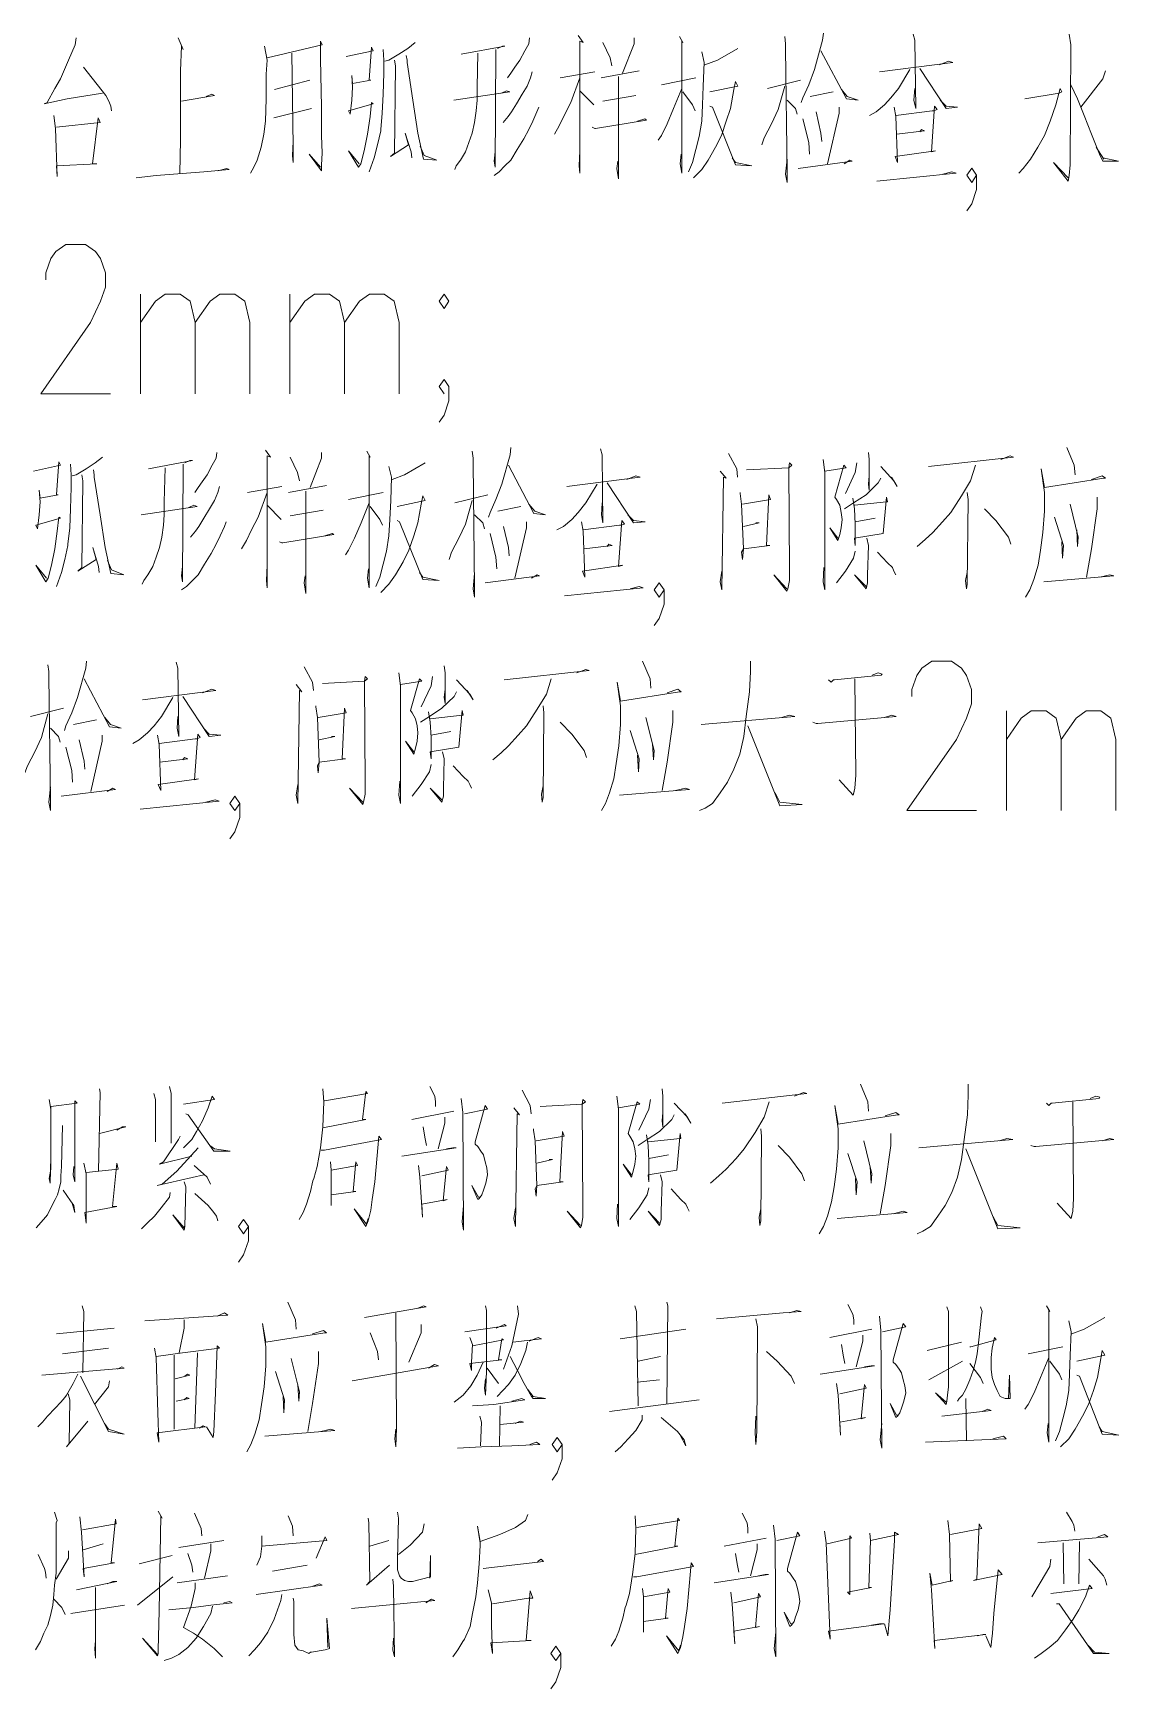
# Model space of a CAD drawing. Header units: millimetres. Extents: x 0 to 829, y 0 to 586.
# Drawn here: x 661.75 to 690.42, y 454.81 to 498.52 of the extents above; entities that cross this region are included whole.
import ezdxf

# ---------------------------------------------------------------- set-up
doc = ezdxf.new("R2010")
doc.units = ezdxf.units.MM

msp = doc.modelspace()

# ---------------------------------------------------------------- linework, layer by layer
at = {"color": 0, "lineweight": 0}
for points in [[(662.887083, 498.397389), (662.865917, 498.210417), (662.689528, 497.80825), (662.474333, 497.310833), (662.322639, 497.060361), (662.125083, 496.689944), (662.040417, 496.658194), (662.647194, 496.781667), (663.582056, 496.936889)], [(665.582306, 498.397389), (665.712833, 498.086944), (665.6705, 498.178667), (665.645806, 497.529556), (665.645806, 495.695111), (665.624639, 494.827278)], [(667.928278, 497.868222), (669.38525, 498.210417), (669.342917, 498.305667), (669.342917, 497.84), (669.364083, 496.566472), (669.364083, 495.913833), (669.364083, 495.818583), (669.38525, 495.352917), (669.364083, 495.042472), (669.364083, 494.88725), (669.039528, 495.324694), (669.342917, 494.9825)], [(674.863889, 498.397389), (674.842722, 498.242167), (674.733361, 498.055194), (674.602833, 497.80825), (674.472306, 497.621278), (674.362944, 497.466056), (674.278278, 497.342583)], [(676.144472, 498.460889), (676.275, 498.273917), (676.190333, 498.305667), (676.190333, 494.827278), (676.169167, 495.01425), (676.190333, 495.416417)], [(677.622611, 498.397389), (677.622611, 498.242167), (677.319222, 497.466056)], [(678.818528, 498.429139), (678.906722, 498.273917), (678.885556, 498.305667), (678.885556, 494.827278), (678.839694, 495.074222), (678.864389, 495.324694)], [(681.601944, 498.429139), (681.623111, 498.242167), (681.623111, 498.118694), (681.665444, 494.827278), (681.665444, 494.576806), (681.623111, 494.795528), (681.665444, 495.197694)], [(682.625, 498.520861), (682.600306, 498.333889), (682.385111, 497.557778), (682.233417, 497.155611), (682.081722, 496.813417), (682.035861, 496.689944)], [(684.992139, 498.489111), (685.034472, 498.333889), (685.059167, 496.534722), (685.013306, 496.749917), (685.034472, 497.060361)], [(689.112583, 498.489111), (689.154917, 498.210417), (689.13375, 495.042472), (689.112583, 494.763778), (689.087889, 494.608556), (688.699833, 495.105972), (689.087889, 494.703806)], [(667.864778, 498.178667), (667.928278, 497.80825), (667.907111, 497.434306), (667.907111, 496.781667), (667.885944, 496.192528), (667.843611, 495.850333), (667.776583, 495.508139), (667.667222, 495.169472), (667.582556, 494.9825), (667.494361, 494.827278)], [(668.580917, 497.995222), (668.62325, 495.539889), (668.62325, 495.105972), (668.602083, 495.292944), (668.62325, 495.663361)], [(670.016722, 497.899972), (670.732861, 498.055194), (670.690528, 498.150444), (670.6235, 497.279083), (670.669361, 497.279083), (670.189583, 497.187361), (670.168417, 497.402556), (670.189583, 497.092111), (670.168417, 496.749917), (670.126083, 496.3795), (670.080222, 496.471222), (670.732861, 496.658194), (670.690528, 496.689944), (670.648194, 496.316), (670.581167, 495.850333), (670.492972, 495.416417), (670.408306, 495.074222), (670.341278, 494.9825), (670.080222, 495.416417), (670.362444, 495.074222)], [(670.993917, 498.086944), (671.015083, 497.80825), (671.015083, 497.466056), (670.993917, 496.905139), (670.97275, 496.41125), (670.930417, 495.973806), (670.930417, 495.945583), (670.842222, 495.571639), (670.754028, 495.229444), (670.6235, 494.859028)], [(671.840583, 498.273917), (671.646556, 498.118694), (671.406667, 497.963472), (671.145611, 497.80825), (671.03625, 497.7765)], [(671.604222, 497.931722), (671.625389, 497.80825), (671.625389, 497.74475), (671.777083, 496.749917), (671.907611, 495.882083), (672.059306, 495.197694), (672.408556, 495.169472), (672.080472, 495.292944), (671.971111, 495.539889)], [(673.495111, 497.995222), (673.473944, 497.092111), (673.473944, 496.749917), (673.44925, 496.471222), (673.406917, 496.160778), (673.343417, 495.882083), (673.255222, 495.635139), (673.167028, 495.384667), (673.0365, 495.169472), (672.927139, 495.01425), (672.884806, 494.919)], [(673.057667, 497.963472), (674.21125, 498.178667), (674.14775, 498.178667), (674.017222, 498.118694)], [(673.971361, 498.086944), (673.950194, 494.9825), (673.929028, 495.137722), (673.950194, 495.384667)], [(676.797111, 498.273917), (676.994667, 497.868222), (677.037, 497.653028)], [(679.407667, 498.023444), (679.471167, 497.74475), (679.45, 497.123861), (679.428833, 496.626444), (679.407667, 496.192528), (679.340639, 495.790361), (679.255972, 495.448167), (679.167778, 495.105972), (679.058417, 494.859028)], [(680.363694, 498.118694), (679.820417, 497.80825), (679.492333, 497.684778)], [(682.557972, 498.055194), (683.231778, 496.781667), (683.535167, 496.749917), (683.252944, 496.845167), (683.10125, 497.032139)], [(663.081111, 497.621278), (663.67025, 496.876917), (663.754917, 496.721694), (663.800778, 496.594694), (663.821944, 496.471222)], [(671.297306, 497.80825), (671.322, 497.653028), (671.297306, 495.352917), (671.191472, 495.261194), (671.667722, 495.571639), (671.579528, 495.882083), (671.73475, 495.384667), (671.755917, 495.229444)], [(674.927389, 497.497806), (674.885056, 497.342583), (674.796861, 497.123861), (674.666333, 496.905139), (674.514639, 496.658194), (674.384111, 496.439472), (674.299444, 496.316), (674.168917, 496.160778)], [(675.668222, 497.342583), (676.581917, 497.497806)], [(676.754778, 497.342583), (677.753139, 497.529556)], [(684.907472, 497.557778), (684.600556, 497.060361), (684.406528, 496.813417), (684.233667, 496.626444), (684.014944, 496.439472), (683.842083, 496.34775)], [(684.103139, 497.497806), (686.036361, 497.74475), (685.927, 497.7765), (685.687111, 497.684778)], [(685.165, 497.589528), (685.8635, 496.534722), (686.166889, 496.566472), (685.8635, 496.594694), (685.708278, 496.749917)], [(690.068611, 497.529556), (690.001583, 497.310833), (689.415972, 496.566472)], [(669.060694, 497.279083), (668.125833, 497.032139)], [(672.863639, 496.749917), (674.341778, 496.968639), (674.253583, 497.000389), (674.123056, 496.936889)], [(676.190333, 497.342583), (675.950444, 496.689944), (675.777583, 496.34775), (675.647056, 496.069056), (675.516528, 495.850333)], [(676.190333, 497.000389), (676.557222, 496.626444)], [(677.209861, 497.374333), (677.209861, 494.672056), (677.167528, 494.95075), (677.188694, 495.137722)], [(678.885556, 497.060361), (678.666833, 496.534722), (678.493972, 496.129028), (678.342278, 495.818583), (678.254083, 495.695111)], [(678.342278, 497.155611), (679.255972, 497.342583)], [(679.622861, 496.968639), (680.363694, 497.123861), (680.296667, 497.247333), (680.254333, 497.032139), (680.166139, 496.534722), (680.056778, 496.192528), (679.929778, 495.818583), (679.774556, 495.508139), (679.580528, 495.169472), (679.407667, 494.919), (679.188944, 494.703806)], [(681.601944, 497.123861), (681.429083, 496.502972), (681.252694, 496.129028), (681.058667, 495.758611), (680.991639, 495.571639)], [(681.146861, 497.060361), (682.014694, 497.279083)], [(687.937833, 496.781667), (688.851528, 496.936889), (688.915028, 496.968639), (688.872694, 497.060361), (688.763333, 496.626444), (688.611639, 496.192528), (688.459944, 495.818583), (688.283556, 495.508139), (688.089528, 495.197694), (687.8955, 494.95075), (687.786139, 494.827278)], [(689.154917, 497.155611), (689.327778, 496.781667), (689.504167, 496.34775), (689.698194, 495.850333), (689.916917, 495.324694), (690.001583, 495.137722), (690.414333, 495.137722), (690.001583, 495.229444)], [(665.6705, 496.721694), (666.538333, 496.876917), (666.471306, 496.905139), (666.319611, 496.845167)], [(675.103778, 496.566472), (675.057917, 496.439472), (674.952083, 496.192528), (674.842722, 495.973806), (674.712194, 495.726861), (674.535806, 495.448167), (674.362944, 495.169472), (674.21125, 495.01425), (674.059556, 494.859028), (673.929028, 494.763778)], [(676.797111, 496.721694), (677.668472, 496.876917)], [(678.906722, 496.968639), (679.167778, 496.626444), (679.231278, 496.471222)], [(679.622861, 496.594694), (679.689889, 496.566472), (680.296667, 495.042472), (680.730583, 495.01425), (680.296667, 495.105972), (680.212, 495.229444)], [(681.665444, 496.749917), (681.884167, 496.534722), (681.9265, 496.3795)], [(682.27575, 496.845167), (682.882528, 496.968639)], [(683.03775, 496.566472), (683.03775, 496.41125), (682.730833, 495.074222)], [(684.491194, 496.566472), (684.537056, 496.316), (684.579389, 495.105972), (684.515889, 495.261194), (685.581278, 495.416417), (685.471917, 495.384667), (685.556583, 496.594694), (685.623611, 496.502972), (685.535417, 496.471222), (685.493083, 496.471222), (684.537056, 496.34775)], [(662.297944, 496.34775), (662.343806, 496.005556), (662.386139, 494.732028), (662.364972, 495.01425), (663.430361, 495.074222), (663.321, 495.074222), (663.472694, 496.28425), (663.518556, 496.160778), (662.364972, 496.037306)], [(668.104667, 496.28425), (669.103028, 496.534722)], [(676.514889, 496.037306), (676.581917, 496.005556), (676.603083, 496.005556), (677.950694, 496.224278), (677.904833, 496.256028), (677.710806, 496.192528)], [(682.081722, 496.256028), (682.233417, 495.635139), (682.254583, 495.324694)], [(682.427444, 496.439472), (682.557972, 495.882083), (682.579139, 495.663361)], [(684.558222, 495.850333), (685.295528, 495.945583), (685.210861, 495.973806), (685.165, 495.913833)], [(689.828722, 495.508139), (690.02275, 495.197694)], [(664.474583, 494.703806), (664.996694, 494.763778), (666.256111, 494.859028), (666.929917, 494.919), (666.862889, 494.95075), (666.626528, 494.88725)], [(681.951194, 494.95075), (683.383472, 495.137722), (683.319972, 495.169472), (683.168278, 495.074222)], [(684.036111, 494.608556), (686.124556, 494.827278), (686.015194, 494.859028), (685.775306, 494.795528)], [(686.667833, 494.767306), (686.537306, 494.576806), (686.406778, 494.767306), (686.537306, 494.954278), (686.667833, 494.767306), (686.667833, 494.389833), (686.537306, 494.015889), (686.406778, 493.825389)], [(662.086278, 492.005056), (662.086278, 492.192028), (662.216806, 492.5695), (662.347333, 492.756472), (662.611917, 492.943444), (663.137556, 492.943444), (663.402139, 492.756472), (663.532667, 492.5695), (663.663194, 492.192028), (663.663194, 491.818083), (663.532667, 491.440611), (663.268083, 490.879694), (661.95575, 488.999389), (663.793722, 488.999389)], [(664.583944, 488.999389), (664.583944, 491.631111)], [(664.583944, 490.879694), (664.979056, 491.440611), (665.240111, 491.631111), (665.635222, 491.631111), (665.899806, 491.440611), (666.030333, 490.879694), (666.030333, 488.999389)], [(666.030333, 490.879694), (666.425444, 491.440611), (666.6865, 491.631111), (667.081611, 491.631111), (667.342667, 491.440611), (667.476722, 490.879694), (667.476722, 488.999389)], [(668.528, 488.999389), (668.528, 491.631111)], [(668.528, 490.879694), (668.923111, 491.440611), (669.184167, 491.631111), (669.579278, 491.631111), (669.840333, 491.440611), (669.974389, 490.879694), (669.974389, 488.999389)], [(669.974389, 490.879694), (670.3695, 491.440611), (670.630556, 491.631111), (671.025667, 491.631111), (671.286722, 491.440611), (671.420778, 490.879694), (671.420778, 488.999389)], [(672.602583, 488.999389), (672.472056, 489.189889), (672.602583, 489.376861), (672.733111, 489.189889), (672.733111, 488.812417), (672.602583, 488.438472), (672.472056, 488.247972)], [(666.605361, 487.454222), (666.584194, 487.299), (666.478361, 487.112028), (666.347833, 486.861556), (666.217306, 486.678111), (666.107944, 486.522889), (666.01975, 486.395889)], [(667.889472, 487.514194), (668.02, 487.33075), (667.931806, 487.358972), (667.931806, 483.880583), (667.910639, 484.067556), (667.931806, 484.47325)], [(669.367611, 487.454222), (669.367611, 487.299), (669.064222, 486.522889)], [(670.563528, 487.485972), (670.651722, 487.33075), (670.627028, 487.358972), (670.627028, 483.880583), (670.584694, 484.131056), (670.605861, 484.378)], [(673.346944, 487.485972), (673.368111, 487.299), (673.368111, 487.175528), (673.410444, 483.880583), (673.410444, 483.633639), (673.368111, 483.852361), (673.410444, 484.254528)], [(674.366472, 487.577694), (674.345306, 487.390722), (674.126583, 486.614611), (673.974889, 486.212444), (673.823194, 485.87025), (673.780861, 485.746778)], [(676.737139, 487.545944), (676.779472, 487.390722), (676.800639, 485.591556), (676.758306, 485.80675), (676.779472, 486.117194)], [(680.11675, 487.422472), (680.331944, 487.016778), (680.356639, 486.801583)], [(683.810333, 487.454222), (683.8315, 487.26725), (683.8315, 486.459389), (683.810333, 486.614611), (683.8315, 486.833333)], [(685.397833, 487.080278), (687.637972, 487.33075), (687.549778, 487.358972), (687.309889, 487.26725)], [(689.049083, 487.577694), (689.246639, 487.112028), (689.267806, 486.861556)], [(661.758194, 486.956806), (662.477861, 487.112028), (662.432, 487.20375), (662.3685, 486.335917), (662.410833, 486.335917), (661.934583, 486.240667), (661.913417, 486.459389), (661.934583, 486.148944), (661.913417, 485.80675), (661.867556, 485.436333), (661.825222, 485.528056), (662.477861, 485.715028), (662.432, 485.746778), (662.389667, 485.372833), (662.326167, 484.907167), (662.237972, 484.47325), (662.149778, 484.131056), (662.086278, 484.035806), (661.825222, 484.47325), (662.107444, 484.131056)], [(662.738917, 487.143778), (662.760083, 486.861556), (662.760083, 486.522889), (662.738917, 485.961972), (662.71775, 485.464556), (662.671889, 485.030639), (662.671889, 484.998889), (662.587222, 484.628472), (662.499028, 484.286278), (662.3685, 483.912333)], [(663.585583, 487.33075), (663.391556, 487.175528), (663.151667, 487.016778), (662.890611, 486.861556), (662.78125, 486.833333)], [(663.345694, 486.988556), (663.366861, 486.861556), (663.366861, 486.801583), (663.522083, 485.80675), (663.652611, 484.938917), (663.804306, 484.254528), (664.150028, 484.222778), (663.825472, 484.349778), (663.716111, 484.596722)], [(665.236583, 487.048528), (665.215417, 486.148944), (665.215417, 485.80675), (665.19425, 485.528056), (665.151917, 485.217611), (665.084889, 484.938917), (665.000222, 484.688444), (664.912028, 484.4415), (664.7815, 484.222778), (664.672139, 484.067556), (664.629806, 483.975833)], [(664.802667, 487.016778), (665.95625, 487.2355), (665.889222, 487.2355), (665.758694, 487.175528)], [(665.716361, 487.143778), (665.695194, 484.035806), (665.674028, 484.191028), (665.695194, 484.4415)], [(668.542111, 487.33075), (668.736139, 486.925056), (668.782, 486.706333)], [(671.149139, 487.080278), (671.216167, 486.801583), (671.195, 486.180694), (671.170306, 485.683278), (671.149139, 485.249361), (671.085639, 484.843667), (670.997444, 484.505), (670.90925, 484.162806), (670.803417, 483.912333)], [(672.105167, 487.175528), (671.561889, 486.861556), (671.237333, 486.738083)], [(674.302972, 487.112028), (674.976778, 485.8385), (675.280167, 485.80675), (674.997944, 485.902), (674.84625, 486.085444)], [(679.898028, 486.956806), (680.049722, 486.769833), (679.986222, 486.801583), (679.940361, 483.820611), (679.898028, 484.035806), (679.940361, 484.318028)], [(680.593, 486.988556), (681.70425, 487.048528), (681.725417, 487.175528), (681.788917, 487.112028), (681.70425, 487.048528), (681.725417, 484.318028), (681.725417, 484.067556), (681.679556, 483.852361), (681.658389, 483.788861), (681.312667, 484.222778), (681.658389, 483.852361)], [(682.614417, 487.26725), (682.660278, 486.925056), (682.660278, 486.861556), (682.660278, 483.820611), (682.614417, 484.035806), (682.635583, 484.40975)], [(682.660278, 486.956806), (683.224722, 487.048528), (683.157694, 487.112028), (682.921333, 486.272417), (682.963667, 486.212444), (683.051861, 486.057222), (683.094194, 485.87025), (683.115361, 485.683278), (683.094194, 485.464556), (683.051861, 485.281111), (683.006, 485.125889), (682.790806, 485.464556), (683.006, 485.185861)], [(683.506944, 487.175528), (683.464611, 486.925056), (683.203556, 486.367667)], [(684.138417, 487.080278), (684.484139, 486.706333), (684.572333, 486.551111), (684.420639, 486.801583)], [(686.636083, 487.112028), (686.505556, 486.706333), (686.265667, 486.304167), (685.983444, 485.87025), (685.76825, 485.619778), (685.507194, 485.341083), (685.309639, 485.154111), (685.094444, 484.970667)], [(689.701722, 486.738083), (689.983944, 486.833333), (690.072139, 486.769833), (690.026278, 486.769833), (688.463472, 486.522889), (688.375278, 487.016778), (688.463472, 486.395889), (688.463472, 485.902), (688.417611, 485.341083), (688.354111, 484.875417), (688.290611, 484.47325), (688.18125, 484.099306), (688.071889, 483.820611), (687.962528, 483.633639)], [(663.042306, 486.861556), (663.063472, 486.706333), (663.042306, 484.40975), (662.932944, 484.318028), (663.412722, 484.628472), (663.324528, 484.938917), (663.476222, 484.4415), (663.497389, 484.286278)], [(666.672389, 486.551111), (666.630056, 486.395889), (666.541861, 486.180694), (666.411333, 485.961972), (666.259639, 485.715028), (666.129111, 485.496306), (666.040917, 485.372833), (665.910389, 485.217611)], [(667.409694, 486.395889), (668.323389, 486.551111)], [(668.499778, 486.395889), (669.498139, 486.582861)], [(676.648944, 486.614611), (676.345556, 486.117194), (676.148, 485.87025), (675.975139, 485.683278), (675.759944, 485.496306), (675.583556, 485.404583)], [(675.844611, 486.551111), (677.781361, 486.801583), (677.672, 486.833333), (677.432111, 486.738083)], [(676.91, 486.646361), (677.604972, 485.591556), (677.911889, 485.619778), (677.604972, 485.651528), (677.453278, 485.80675)], [(684.138417, 486.769833), (684.071389, 486.646361), (683.746833, 486.335917), (683.41875, 486.117194), (683.182389, 485.961972)], [(664.608639, 485.80675), (666.086778, 486.025472), (665.998583, 486.057222), (665.868056, 485.993722)], [(667.931806, 486.395889), (667.695444, 485.746778), (667.519056, 485.404583), (667.388528, 485.125889), (667.258, 484.907167)], [(667.931806, 486.057222), (668.302222, 485.683278)], [(668.954861, 486.427639), (668.954861, 483.725361), (668.912528, 484.007583), (668.933694, 484.191028)], [(670.627028, 486.117194), (670.411833, 485.591556), (670.235444, 485.185861), (670.08375, 484.875417), (669.999083, 484.751944)], [(670.08375, 486.212444), (670.997444, 486.395889)], [(671.367861, 486.025472), (672.105167, 486.180694), (672.041667, 486.304167), (671.999333, 486.085444), (671.911139, 485.591556), (671.801778, 485.249361), (671.67125, 484.875417), (671.519556, 484.564972), (671.325528, 484.222778), (671.149139, 483.975833), (670.933944, 483.757111)], [(673.346944, 486.180694), (673.170556, 485.559806), (672.997694, 485.185861), (672.803667, 484.815444), (672.736639, 484.628472)], [(672.888333, 486.117194), (673.759694, 486.335917)], [(680.420139, 486.395889), (680.420139, 486.367667), (680.462472, 486.085444), (680.508333, 484.907167), (680.487167, 484.628472), (680.462472, 484.815444), (680.508333, 484.907167), (681.203306, 484.998889), (681.115111, 484.998889), (681.182139, 486.335917), (681.224472, 486.212444), (680.487167, 486.085444)], [(683.397583, 486.240667), (683.439917, 485.961972), (683.464611, 485.559806), (683.464611, 484.998889), (683.439917, 485.185861), (684.201917, 485.309333), (684.290111, 486.272417), (684.311278, 486.148944), (684.290111, 486.148944), (683.439917, 486.057222)], [(686.420889, 486.395889), (686.442056, 486.212444), (686.420889, 483.975833), (686.396194, 483.852361), (686.375028, 484.067556), (686.420889, 484.286278)], [(689.137278, 486.085444), (689.352472, 485.217611), (689.331306, 484.970667), (689.310139, 485.404583)], [(689.853417, 486.272417), (689.853417, 485.961972), (689.701722, 484.907167), (689.571194, 484.162806)], [(666.84525, 485.619778), (666.802917, 485.496306), (666.693556, 485.249361), (666.584194, 485.030639), (666.453667, 484.783694), (666.280806, 484.505), (666.107944, 484.222778), (665.95625, 484.067556), (665.804556, 483.912333), (665.674028, 483.820611)], [(668.542111, 485.775), (669.409944, 485.930222)], [(670.651722, 486.025472), (670.90925, 485.683278), (670.976278, 485.528056)], [(671.367861, 485.651528), (671.431361, 485.619778), (672.041667, 484.099306), (672.475583, 484.067556), (672.041667, 484.162806), (671.953472, 484.286278)], [(673.410444, 485.80675), (673.629167, 485.591556), (673.6715, 485.436333)], [(674.02075, 485.902), (674.627528, 486.025472)], [(674.779222, 485.619778), (674.779222, 485.464556), (674.475833, 484.131056)], [(676.236194, 485.619778), (676.278528, 485.372833), (676.324389, 484.162806), (676.257361, 484.318028), (677.32275, 484.47325), (677.213389, 484.4415), (677.301583, 485.651528), (677.365083, 485.559806), (677.280417, 485.528056), (677.234556, 485.528056), (676.278528, 485.404583)], [(683.464611, 485.619778), (683.986722, 485.715028)], [(687.570944, 485.030639), (687.507444, 485.217611), (687.179361, 485.651528), (686.875972, 485.961972)], [(688.724528, 485.746778), (688.964417, 484.998889), (688.939722, 484.660222), (688.918556, 485.094139)], [(668.259889, 485.094139), (668.323389, 485.062389), (668.344556, 485.062389), (669.692167, 485.281111), (669.649833, 485.309333), (669.455806, 485.249361)], [(673.823194, 485.309333), (673.974889, 484.688444), (673.996056, 484.378)], [(674.172444, 485.496306), (674.302972, 484.938917), (674.324139, 484.720194)], [(680.508333, 485.496306), (680.921083, 485.591556), (680.854056, 485.591556), (680.832889, 485.591556)], [(683.768, 485.185861), (683.810333, 484.998889), (683.789167, 484.222778), (683.789167, 484.007583), (683.746833, 483.852361), (683.439917, 484.222778), (683.746833, 483.912333)], [(676.303222, 484.907167), (677.040528, 484.998889), (676.952333, 485.030639), (676.91, 484.970667)], [(683.464611, 484.843667), (683.41875, 484.660222), (683.203556, 484.318028), (682.963667, 484.007583)], [(684.050222, 484.815444), (684.311278, 484.533222), (684.441806, 484.40975), (684.484139, 484.318028), (684.53, 484.222778)], [(673.692667, 484.007583), (675.128472, 484.191028), (675.061444, 484.222778), (674.90975, 484.131056)], [(675.781111, 483.665389), (677.866028, 483.880583), (677.756667, 483.912333), (677.520306, 483.852361)], [(678.412833, 483.820611), (678.282306, 483.633639), (678.14825, 483.820611), (678.282306, 484.011111), (678.412833, 483.820611), (678.412833, 483.446667), (678.282306, 483.069194), (678.14825, 482.882222)], [(688.442306, 484.035806), (690.287333, 484.191028), (690.1815, 484.222778), (689.920444, 484.162806)], [(662.142722, 481.848583), (662.163889, 481.665139), (662.163889, 481.538139), (662.206222, 478.246722), (662.206222, 477.999778), (662.163889, 478.2185), (662.206222, 478.620667)], [(663.16225, 481.943833), (663.141083, 481.756861), (662.925889, 480.98075), (662.774194, 480.578583), (662.618972, 480.236389), (662.576639, 480.112917)], [(665.532917, 481.912083), (665.57525, 481.756861), (665.599944, 479.954167), (665.554083, 480.172889), (665.57525, 480.483333)], [(668.912528, 481.788611), (669.13125, 481.382917), (669.152417, 481.167722)], [(672.609639, 481.820361), (672.630806, 481.633389), (672.630806, 480.825528), (672.609639, 480.98075), (672.630806, 481.199472)], [(674.193611, 481.446417), (676.43375, 481.693361), (676.345556, 481.725111), (676.109194, 481.633389)], [(677.844861, 481.943833), (678.042417, 481.478167), (678.063583, 481.227694)], [(680.695306, 481.943833), (680.695306, 481.665139), (680.670611, 481.135972), (680.585944, 480.483333), (680.518917, 479.954167), (680.413083, 479.4885), (680.257861, 479.086333), (680.085, 478.744139), (679.890972, 478.465444), (679.693417, 478.18675), (679.499389, 478.063278), (679.347694, 477.999778)], [(684.956861, 481.005444), (684.956861, 481.192417), (685.087389, 481.566361), (685.217917, 481.756861), (685.4825, 481.943833), (686.008139, 481.943833), (686.269194, 481.756861), (686.399722, 481.566361), (686.533778, 481.192417), (686.533778, 480.814944), (686.399722, 480.441), (686.138667, 479.876556), (684.822806, 477.999778), (686.664306, 477.999778)], [(663.09875, 481.478167), (663.772556, 480.204639), (664.075944, 480.172889), (663.793722, 480.268139), (663.642028, 480.451583)], [(668.693806, 481.322944), (668.849028, 481.135972), (668.782, 481.167722), (668.739667, 478.18675), (668.693806, 478.401944), (668.739667, 478.684167)], [(669.392306, 481.354694), (670.500028, 481.414667), (670.521194, 481.538139), (670.584694, 481.478167), (670.500028, 481.414667), (670.521194, 478.684167), (670.521194, 478.433694), (670.478861, 478.2185), (670.457694, 478.155), (670.108444, 478.588917), (670.457694, 478.2185)], [(671.413722, 481.633389), (671.456056, 481.291194), (671.456056, 481.227694), (671.456056, 478.18675), (671.413722, 478.401944), (671.434889, 478.775889)], [(671.456056, 481.322944), (672.0205, 481.414667), (671.957, 481.478167), (671.717111, 480.638556), (671.759444, 480.578583), (671.847639, 480.423361), (671.889972, 480.236389), (671.911139, 480.049417), (671.889972, 479.830694), (671.847639, 479.643722), (671.805306, 479.4885), (671.586583, 479.830694), (671.805306, 479.552)], [(672.302722, 481.538139), (672.260389, 481.291194), (671.999333, 480.733806)], [(672.934194, 481.446417), (673.283444, 481.072472), (673.368111, 480.91725), (673.216417, 481.167722)], [(675.435389, 481.478167), (675.304861, 481.072472), (675.064972, 480.670306), (674.78275, 480.236389), (674.564028, 479.985917), (674.302972, 479.707222), (674.108944, 479.52025), (673.890222, 479.333278)], [(678.4975, 481.104222), (678.779722, 481.199472), (678.867917, 481.135972), (678.825583, 481.135972), (677.25925, 480.889028), (677.171056, 481.382917), (677.25925, 480.762028), (677.25925, 480.268139), (677.216917, 479.707222), (677.149889, 479.241556), (677.086389, 478.839389), (676.977028, 478.465444), (676.867667, 478.18675), (676.758306, 477.999778)], [(682.759056, 481.446417), (682.822556, 481.382917), (682.889583, 481.446417), (682.91075, 481.446417), (684.149, 481.569889), (684.170167, 481.601639), (684.064333, 481.633389), (683.912639, 481.569889)], [(683.454028, 481.478167), (683.475194, 478.931111), (683.454028, 478.588917), (683.411694, 478.401944), (683.041278, 478.807639), (683.411694, 478.401944), (683.432861, 478.497194)], [(665.444722, 480.98075), (665.141333, 480.483333), (664.947306, 480.236389), (664.770917, 480.049417), (664.555722, 479.862444), (664.382861, 479.770722)], [(664.640389, 480.91725), (666.577139, 481.167722), (666.467778, 481.199472), (666.227889, 481.104222)], [(665.705778, 481.0125), (666.404278, 479.954167), (666.707667, 479.985917), (666.404278, 480.017667), (666.249056, 480.172889)], [(672.934194, 481.135972), (672.867167, 481.0125), (672.542611, 480.702056), (672.218056, 480.483333), (671.978167, 480.328111)], [(662.142722, 480.546833), (661.969861, 479.925944), (661.793472, 479.552), (661.599444, 479.178056), (661.532417, 478.994611)], [(661.684111, 480.483333), (662.555472, 480.702056)], [(662.816528, 480.268139), (663.423306, 480.391611)], [(669.215917, 480.762028), (669.215917, 480.733806), (669.261778, 480.451583), (669.304111, 479.273306), (669.282944, 478.994611), (669.261778, 479.178056), (669.304111, 479.273306), (669.999083, 479.365028), (669.910889, 479.365028), (669.977917, 480.702056), (670.02025, 480.578583), (669.282944, 480.451583)], [(672.193361, 480.606806), (672.239222, 480.328111), (672.260389, 479.925944), (672.260389, 479.365028), (672.239222, 479.552), (672.997694, 479.675472), (673.085889, 480.638556), (673.107056, 480.515083), (673.085889, 480.515083), (672.239222, 480.423361)], [(675.216667, 480.762028), (675.237833, 480.578583), (675.216667, 478.341972), (675.1955, 478.2185), (675.174333, 478.433694), (675.216667, 478.652417)], [(677.933056, 480.451583), (678.151778, 479.58375), (678.130611, 479.333278), (678.105917, 479.770722)], [(678.649194, 480.638556), (678.649194, 480.328111), (678.4975, 479.273306), (678.366972, 478.528944)], [(679.390028, 480.268139), (681.866528, 480.483333), (681.714833, 480.515083), (681.520806, 480.451583)], [(682.346306, 480.328111), (682.4345, 480.296361), (682.476833, 480.296361), (684.540583, 480.483333), (684.431222, 480.515083), (684.237194, 480.451583)], [(687.454528, 477.999778), (687.454528, 480.627972)], [(687.454528, 479.876556), (687.846111, 480.441), (688.110694, 480.627972), (688.505806, 480.627972), (688.766861, 480.441), (688.897389, 479.876556), (688.897389, 477.999778)], [(688.897389, 479.876556), (689.2925, 480.441), (689.557083, 480.627972), (689.952194, 480.627972), (690.21325, 480.441), (690.343778, 479.876556), (690.343778, 477.999778)], [(662.206222, 480.172889), (662.424944, 479.954167), (662.467278, 479.798944)], [(663.578528, 479.985917), (663.578528, 479.830694), (663.271611, 478.497194)], [(665.031972, 479.985917), (665.077833, 479.738972), (665.120167, 478.528944), (665.056667, 478.684167), (666.118528, 478.839389), (666.012694, 478.807639), (666.097361, 480.017667), (666.164389, 479.925944), (666.076194, 479.894194), (666.033861, 479.894194), (665.077833, 479.770722)], [(669.304111, 479.862444), (669.716861, 479.954167), (669.653361, 479.954167), (669.628667, 479.954167)], [(672.260389, 479.985917), (672.7825, 480.081167)], [(676.366722, 479.396778), (676.303222, 479.58375), (675.978667, 480.017667), (675.67175, 480.328111)], [(677.520306, 480.112917), (677.760194, 479.365028), (677.739028, 479.022833), (677.714333, 479.460278)], [(680.628278, 480.236389), (681.474944, 478.12325), (682.064083, 478.155), (681.474944, 478.2185), (681.344417, 478.465444)], [(662.618972, 479.675472), (662.774194, 479.054583), (662.795361, 478.744139)], [(662.968222, 479.862444), (663.09875, 479.305056), (663.119917, 479.086333)], [(672.563778, 479.552), (672.609639, 479.365028), (672.584944, 478.588917), (672.584944, 478.373722), (672.542611, 478.2185), (672.239222, 478.588917), (672.542611, 478.278472)], [(665.099, 479.273306), (665.836306, 479.365028), (665.751639, 479.396778), (665.705778, 479.333278)], [(672.260389, 479.209806), (672.218056, 479.022833), (671.999333, 478.684167), (671.759444, 478.373722)], [(672.846, 479.178056), (673.107056, 478.899361), (673.237583, 478.775889), (673.283444, 478.684167), (673.325778, 478.588917)], [(662.488444, 478.373722), (663.92425, 478.557167), (663.86075, 478.588917), (663.705528, 478.497194)], [(664.576889, 478.031528), (666.661806, 478.246722), (666.555972, 478.278472), (666.316083, 478.2185)], [(667.208611, 478.18675), (667.078083, 477.999778), (666.947556, 478.18675), (667.078083, 478.373722), (667.208611, 478.18675), (667.208611, 477.812806), (667.078083, 477.435333), (666.947556, 477.248361)], [(677.238083, 478.401944), (679.086639, 478.557167), (678.977278, 478.588917), (678.716222, 478.528944)], [(683.598667, 470.771361), (683.792694, 470.305694), (683.813861, 470.05875)], [(686.445583, 470.771361), (686.445583, 470.492667), (686.424417, 469.9635), (686.336222, 469.314389), (686.272722, 468.785222), (686.163361, 468.319556), (686.011667, 467.913861), (685.838806, 467.575194), (685.64125, 467.292972), (685.447222, 467.014278), (685.249667, 466.890806), (685.097972, 466.827306)], [(662.178, 470.369194), (662.220333, 470.118722), (662.220333, 468.845194), (662.199167, 468.164333), (662.178, 468.287806), (662.220333, 468.53475), (662.220333, 470.182222), (662.915306, 470.273944), (662.851806, 470.337444), (662.851806, 470.05875), (662.851806, 468.196083), (662.805944, 468.379528), (662.830639, 468.59825)], [(663.504444, 470.647889), (663.525611, 470.556167), (663.47975, 468.474778)], [(664.936722, 470.524417), (664.982583, 470.369194), (664.982583, 469.250889)], [(665.349472, 470.711389), (665.395333, 470.524417), (665.395333, 469.219139)], [(665.719889, 470.245722), (666.545389, 470.369194), (666.481889, 470.460917), (666.372528, 470.150472), (666.220833, 469.808278), (666.069139, 469.529583), (665.938611, 469.314389), (665.719889, 469.095667)], [(669.402889, 470.647889), (669.427583, 470.305694), (669.402889, 469.653056), (669.339389, 469.095667), (669.251194, 468.59825), (669.166528, 468.287806), (669.141833, 468.224306), (669.078333, 467.945611), (668.968972, 467.603417), (668.880778, 467.388222), (668.774944, 467.20125)], [(669.44875, 470.337444), (670.577639, 470.524417), (670.535306, 470.584389), (670.447111, 469.840028), (670.535306, 469.840028), (669.402889, 469.624833)], [(672.228639, 470.711389), (672.359167, 470.460917), (672.380333, 470.305694), (672.380333, 470.182222)], [(673.054139, 470.400944), (673.1, 470.027), (673.121167, 466.922556), (673.078833, 467.13775), (673.121167, 467.575194)], [(674.662806, 470.616139), (674.881528, 470.213972), (674.902694, 469.99525)], [(675.142583, 470.182222), (676.250306, 470.245722), (676.271472, 470.369194), (676.3385, 470.305694), (676.250306, 470.245722), (676.271472, 467.511694), (676.271472, 467.26475), (676.229139, 467.046028), (676.207972, 466.982528), (675.858722, 467.419972), (676.207972, 467.046028)], [(677.164, 470.460917), (677.206333, 470.118722), (677.206333, 470.05875), (677.206333, 467.014278), (677.164, 467.233), (677.185167, 467.603417)], [(678.056528, 470.369194), (678.010667, 470.118722), (677.749611, 469.561333)], [(678.359917, 470.647889), (678.381083, 470.460917), (678.381083, 469.653056), (678.359917, 469.808278), (678.381083, 470.027)], [(679.947417, 470.273944), (682.184028, 470.524417), (682.099361, 470.556167), (681.859472, 470.460917)], [(688.509333, 470.273944), (688.576361, 470.213972), (688.639861, 470.273944), (688.664556, 470.273944), (689.902806, 470.400944), (689.923972, 470.429167), (689.814611, 470.460917), (689.662917, 470.400944)], [(665.786917, 469.99525), (665.850417, 469.9635), (666.524222, 469.003944), (666.958139, 469.003944), (666.545389, 469.063917), (666.414861, 469.159167)], [(671.752389, 469.840028), (672.860111, 470.05875)], [(672.620222, 469.903528), (672.620222, 469.748306), (672.447361, 469.063917)], [(673.142333, 469.99525), (673.752639, 470.118722), (673.685611, 470.213972), (673.424556, 469.250889), (673.424556, 469.187389), (673.491583, 469.127417), (673.57625, 469.003944), (673.643278, 468.908694), (673.685611, 468.721722), (673.731472, 468.5665), (673.752639, 468.379528), (673.706778, 468.164333), (673.643278, 467.977361), (673.600944, 467.853889), (673.533917, 467.758639), (673.491583, 467.730417), (673.339889, 468.100833), (673.51275, 467.790389), (673.555083, 467.790389)], [(674.447611, 470.150472), (674.599306, 469.9635), (674.532278, 469.99525), (674.489944, 467.014278), (674.447611, 467.233), (674.489944, 467.511694)], [(677.206333, 470.150472), (677.774306, 470.245722), (677.707278, 470.305694), (677.467389, 469.469611), (677.51325, 469.406111), (677.597917, 469.250889), (677.643778, 469.063917), (677.664944, 468.876944), (677.643778, 468.66175), (677.597917, 468.474778), (677.555583, 468.319556), (677.336861, 468.66175), (677.555583, 468.379528)], [(678.684472, 469.9635), (678.620972, 469.840028), (678.292889, 469.529583), (677.968333, 469.314389), (677.728444, 469.159167)], [(678.684472, 470.273944), (679.033722, 469.903528), (679.121917, 469.748306), (678.966694, 469.99525)], [(681.185667, 470.305694), (681.055139, 469.903528), (680.81525, 469.497833), (680.533028, 469.063917), (680.314306, 468.816972), (680.056778, 468.53475), (679.859222, 468.351306), (679.6405, 468.164333)], [(684.251306, 469.935278), (684.533528, 470.027), (684.618194, 469.9635), (684.575861, 469.9635), (683.009528, 469.716556), (682.924861, 470.213972), (683.009528, 469.593083), (683.009528, 469.095667), (682.967194, 468.53475), (682.903694, 468.069083), (682.836667, 467.666917), (682.727306, 467.292972), (682.621472, 467.014278), (682.512111, 466.827306)], [(689.207833, 470.305694), (689.229, 467.758639), (689.207833, 467.419972), (689.161972, 467.233), (688.791556, 467.635167), (689.161972, 467.233), (689.183139, 467.324722)], [(662.523722, 469.684806), (662.502556, 468.59825), (662.481389, 468.351306), (662.481389, 468.196083), (662.439056, 468.009111), (662.393194, 467.853889), (662.329694, 467.730417), (662.220333, 467.511694), (662.132139, 467.324722), (662.026306, 467.20125), (661.82875, 466.982528)], [(663.504444, 469.469611), (664.199417, 469.653056), (664.111222, 469.653056), (663.959528, 469.561333)], [(672.055778, 469.653056), (672.098111, 469.374361), (672.143972, 469.159167)], [(674.969722, 469.593083), (674.969722, 469.561333), (675.012056, 469.282639), (675.054389, 468.100833), (675.033222, 467.822139), (675.012056, 468.009111), (675.054389, 468.100833), (675.752889, 468.196083), (675.664694, 468.196083), (675.728194, 469.529583), (675.774056, 469.406111), (675.033222, 469.282639)], [(677.947167, 469.437861), (677.9895, 469.159167), (678.010667, 468.753472), (678.010667, 468.196083), (677.9895, 468.379528), (678.7515, 468.506528), (678.836167, 469.469611), (678.860861, 469.342611), (678.836167, 469.342611), (677.9895, 469.250889)], [(680.966944, 469.593083), (680.988111, 469.406111), (680.966944, 467.1695), (680.945778, 467.046028), (680.924611, 467.26475), (680.966944, 467.479944)], [(684.403, 469.469611), (684.403, 469.159167), (684.251306, 468.100833), (684.120778, 467.356472)], [(666.111472, 469.095667), (665.547028, 468.474778), (665.155444, 468.132583), (665.024917, 468.100833), (666.263167, 468.379528)], [(665.631694, 469.406111), (665.589361, 469.314389), (665.197778, 468.721722), (665.088417, 468.66175), (665.938611, 468.876944)], [(669.360556, 469.032167), (669.44875, 469.032167), (670.948056, 469.314389), (670.881028, 469.406111), (670.859861, 469.187389), (670.775194, 468.196083), (670.708167, 467.730417), (670.665833, 467.448194), (670.598806, 467.1695), (670.535306, 467.014278), (670.228389, 467.479944), (670.556472, 467.077778), (670.598806, 467.233)], [(671.491333, 468.876944), (672.927139, 469.095667), (672.838944, 469.095667), (672.666083, 469.063917)], [(682.120528, 468.224306), (682.0535, 468.411278), (681.728944, 468.845194), (681.425556, 469.159167)], [(683.686861, 469.282639), (683.902056, 468.411278), (683.880889, 468.164333), (683.859722, 468.59825)], [(685.140306, 469.095667), (687.620333, 469.314389), (687.468639, 469.342611), (687.271083, 469.282639)], [(686.382083, 469.063917), (687.22875, 466.954306), (687.814361, 466.982528), (687.22875, 467.046028), (687.098222, 467.292972)], [(688.096583, 469.159167), (688.184778, 469.127417), (688.227111, 469.127417), (690.294389, 469.314389), (690.185028, 469.342611), (689.987472, 469.282639)], [(663.091694, 468.689972), (663.155194, 468.411278), (663.155194, 467.109528), (663.112861, 467.388222), (663.959528, 467.543444), (663.850167, 467.543444), (663.959528, 468.689972), (664.001861, 468.53475), (663.155194, 468.443028)], [(666.002111, 468.63), (666.351361, 468.319556), (666.436028, 468.132583)], [(669.600444, 468.721722), (669.621611, 468.506528), (669.621611, 467.575194), (669.621611, 467.853889), (670.27425, 467.945611), (670.207222, 467.945611), (670.27425, 468.721722), (670.316583, 468.63), (669.621611, 468.506528)], [(671.92525, 468.63), (671.967583, 468.319556), (672.034611, 467.26475), (672.013444, 467.603417), (672.68725, 467.730417), (672.577889, 467.698667), (672.666083, 468.59825), (672.708417, 468.506528), (672.013444, 468.351306)], [(675.054389, 468.689972), (675.467139, 468.785222), (675.403639, 468.785222), (675.382472, 468.785222)], [(678.010667, 468.816972), (678.532778, 468.908694)], [(683.270583, 468.940444), (683.510472, 468.196083), (683.489306, 467.853889), (683.468139, 468.287806)], [(665.741056, 468.196083), (665.786917, 468.069083), (665.762222, 467.014278), (665.741056, 466.922556), (665.437667, 467.324722), (665.741056, 466.982528), (665.762222, 467.046028)], [(678.317583, 468.379528), (678.359917, 468.196083), (678.33875, 467.419972), (678.33875, 467.20125), (678.292889, 467.046028), (677.9895, 467.419972), (678.292889, 467.109528)], [(662.548417, 467.977361), (662.742444, 467.698667), (662.830639, 467.575194), (662.851806, 467.388222), (662.784778, 467.635167)], [(665.374167, 467.913861), (665.349472, 467.790389), (665.134278, 467.511694), (664.957889, 467.292972), (664.763861, 467.109528), (664.612167, 466.954306)], [(666.023278, 467.885639), (666.372528, 467.575194), (666.524222, 467.388222), (666.59125, 467.292972), (666.633583, 467.1695)], [(678.010667, 468.040861), (677.968333, 467.853889), (677.749611, 467.511694), (677.51325, 467.20125)], [(678.599806, 468.009111), (678.860861, 467.730417), (678.991389, 467.603417), (679.033722, 467.511694), (679.076056, 467.419972)], [(682.988361, 467.233), (684.836917, 467.388222), (684.727556, 467.419972), (684.4665, 467.356472)], [(667.437917, 467.017806), (667.307389, 466.827306), (667.176861, 467.017806), (667.307389, 467.204778), (667.437917, 467.017806), (667.437917, 466.640333), (667.307389, 466.266389), (667.176861, 466.075889)], [(663.045833, 464.925833), (663.091694, 464.770611), (663.067, 463.154889)], [(664.700361, 464.523667), (666.894639, 464.678889), (666.806444, 464.738861), (666.612417, 464.647139)], [(668.482139, 465.017556), (668.676167, 464.551889), (668.697333, 464.304944)], [(670.503556, 464.615389), (672.133389, 464.894083), (672.066361, 464.925833), (671.914667, 464.862333)], [(671.329056, 464.738861), (671.350222, 461.697917), (671.329056, 461.2005), (671.307889, 461.415694), (671.329056, 461.666167)], [(673.696194, 464.925833), (673.720889, 464.802361), (673.720889, 463.186639), (673.696194, 462.56575), (673.675028, 462.752722), (673.696194, 462.999667)], [(674.546389, 464.925833), (674.567556, 464.707111), (674.394694, 463.871028), (674.264167, 463.497083), (674.175972, 463.250139)], [(677.643778, 464.925833), (677.686111, 464.770611), (677.728444, 462.287056)], [(678.490444, 465.017556), (678.511611, 464.925833), (678.490444, 462.347028)], [(679.795722, 464.583639), (681.556083, 464.738861), (682.032333, 464.770611), (681.922972, 464.802361), (681.728944, 464.738861)], [(683.270583, 464.957583), (683.401111, 464.707111), (683.425806, 464.551889), (683.425806, 464.428417)], [(684.099611, 464.647139), (684.141944, 464.273194), (684.163111, 461.16875), (684.120778, 461.383944), (684.163111, 461.821389)], [(685.881139, 464.894083), (685.923472, 464.770611), (685.923472, 462.784472), (685.902306, 462.56575), (685.881139, 462.410528), (685.859972, 462.318806), (685.57775, 462.62925), (685.859972, 462.378778)], [(686.770139, 464.894083), (686.816, 464.770611), (686.794833, 464.678889), (686.727806, 464.02625), (686.685472, 463.652306), (686.639611, 463.433583), (686.576111, 463.218389), (686.487917, 462.967917), (686.382083, 462.720972), (686.293889, 462.56575), (686.205694, 462.474028), (686.163361, 462.410528)], [(688.509333, 464.925833), (688.597528, 464.770611), (688.576361, 464.802361), (688.576361, 461.323972), (688.534028, 461.570917), (688.555194, 461.821389)], [(662.372028, 464.181472), (663.896028, 464.336694)], [(665.741056, 464.551889), (665.741056, 464.336694), (665.610528, 463.684056)], [(669.13125, 464.181472), (669.417, 464.273194), (669.501667, 464.209694), (669.459333, 464.209694), (667.893, 463.96275), (667.808333, 464.460167), (667.893, 463.839278), (667.893, 463.341861), (667.850667, 462.784472), (667.783639, 462.318806), (667.720139, 461.913111), (667.610778, 461.539167), (667.501417, 461.260472), (667.395583, 461.0735)], [(670.65525, 464.209694), (670.849278, 463.715806), (670.870444, 463.497083)], [(672.002861, 464.428417), (672.002861, 464.209694), (671.674778, 463.433583)], [(673.152917, 464.241444), (674.239472, 464.396667), (674.197139, 464.428417), (673.981944, 464.336694)], [(677.252194, 464.054472), (678.991389, 464.304944)], [(680.836417, 464.583639), (680.882278, 464.364917), (680.861111, 461.602667), (680.836417, 461.260472), (680.81525, 461.570917), (680.836417, 462.008361)], [(682.794333, 464.086222), (683.902056, 464.304944)], [(684.184278, 464.241444), (684.794583, 464.364917), (684.727556, 464.460167), (684.4665, 463.497083), (684.4665, 463.433583), (684.533528, 463.373611), (684.618194, 463.250139), (684.685222, 463.154889), (684.727556, 462.967917), (684.773417, 462.812694), (684.794583, 462.62925), (684.748722, 462.410528), (684.685222, 462.223556), (684.642889, 462.100083), (684.575861, 462.008361), (684.533528, 461.976611), (684.381833, 462.347028), (684.554694, 462.036583), (684.597028, 462.036583)], [(689.098472, 464.523667), (689.161972, 464.241444), (689.140806, 463.620556), (689.119639, 463.123139), (689.098472, 462.689222), (689.031444, 462.287056), (688.946778, 461.944861), (688.858583, 461.602667), (688.749222, 461.355722)], [(690.0545, 464.615389), (689.511222, 464.304944), (689.183139, 464.181472)], [(662.523722, 463.652306), (663.740806, 463.807528)], [(664.957889, 463.807528), (665.00375, 463.560583), (665.046083, 462.100083), (665.06725, 461.323972), (665.024917, 461.570917), (666.3055, 461.726139), (666.242, 461.757889), (666.132639, 461.697917)], [(666.330194, 461.726139), (666.503056, 461.447444), (666.524222, 461.602667), (666.566556, 462.62925), (666.612417, 463.871028), (666.675917, 463.807528), (665.698722, 463.684056), (665.00375, 463.588806)], [(673.283444, 464.086222), (673.350472, 463.89925), (673.329306, 463.433583), (673.329306, 463.218389), (673.283444, 463.405361), (674.133639, 463.497083), (674.045444, 463.497083), (674.133639, 464.054472), (674.175972, 464.02625), (673.350472, 463.871028)], [(674.807444, 463.96275), (674.761583, 463.744028), (674.631056, 463.405361), (674.479361, 463.094917), (674.3065, 462.844444), (674.154806, 462.689222), (674.003111, 462.534)], [(674.415861, 463.96275), (675.174333, 464.054472), (675.089667, 464.086222), (674.849778, 463.9945)], [(683.097722, 463.89925), (683.140056, 463.620556), (683.185917, 463.405361)], [(683.662167, 464.149722), (683.662167, 463.9945), (683.489306, 463.310111)], [(685.359028, 463.744028), (686.272722, 463.96275)], [(686.487917, 463.839278), (686.512611, 463.839278), (687.186417, 464.02625), (687.140556, 464.086222), (687.077056, 463.807528), (687.055889, 463.560583), (687.055889, 463.250139), (687.077056, 463.031417), (687.140556, 462.844444), (687.207583, 462.689222), (687.29225, 462.534), (687.422778, 462.474028), (687.553306, 462.474028), (687.532139, 463.094917), (687.510972, 462.474028)], [(688.033083, 463.652306), (688.946778, 463.839278)], [(665.48, 463.620556), (665.48, 461.666167)], [(666.090306, 463.684056), (666.023278, 461.697917)], [(668.566806, 463.528833), (668.785528, 462.657472), (668.764361, 462.410528), (668.743194, 462.844444)], [(669.286472, 463.715806), (669.286472, 463.405361), (669.13125, 462.347028), (669.00425, 461.602667)], [(670.175472, 462.939694), (672.457944, 463.341861), (672.348583, 463.373611), (672.196889, 463.278361)], [(673.632694, 463.433583), (673.481, 463.094917), (673.308139, 462.812694), (673.110583, 462.56575), (672.870694, 462.378778)], [(674.348833, 463.588806), (674.546389, 463.218389), (674.71925, 462.876194), (674.913278, 462.534), (674.959139, 462.474028), (675.283694, 462.474028), (674.959139, 462.534), (674.807444, 462.720972)], [(677.728444, 463.465333), (678.317583, 463.588806)], [(681.118639, 463.715806), (681.404389, 463.465333), (681.771278, 463.063167), (681.859472, 462.876194)], [(682.533278, 463.123139), (683.969083, 463.341861), (683.880889, 463.341861), (683.708028, 463.310111)], [(685.401361, 462.967917), (686.293889, 463.465333)], [(686.487917, 463.405361), (686.770139, 463.031417), (686.837167, 462.876194)], [(688.576361, 463.560583), (688.357639, 463.031417), (688.184778, 462.62925), (688.033083, 462.318806), (687.944889, 462.191806)], [(688.597528, 463.465333), (688.858583, 463.123139), (688.922083, 462.967917)], [(689.313667, 463.465333), (690.0545, 463.620556), (689.987472, 463.744028), (689.945139, 463.528833), (689.856944, 463.031417), (689.751111, 462.689222), (689.620583, 462.318806), (689.465361, 462.008361), (689.271333, 461.666167), (689.098472, 461.415694), (688.87975, 461.2005)], [(662.936472, 463.123139), (662.805944, 462.876194), (662.633083, 462.56575), (662.59075, 462.50225), (662.481389, 462.378778), (662.329694, 462.223556), (662.132139, 462.008361), (662.001611, 461.853139), (661.874611, 461.726139)], [(661.980444, 463.094917), (664.153556, 463.278361), (664.090056, 463.310111), (663.980694, 463.250139)], [(663.0035, 463.063167), (663.740806, 461.602667), (664.153556, 461.539167), (663.740806, 461.666167), (663.634972, 461.821389)], [(663.7655, 462.939694), (663.740806, 462.784472), (663.373917, 462.318806)], [(665.501167, 462.999667), (665.89275, 463.094917), (665.82925, 463.123139), (665.762222, 463.063167)], [(668.154056, 463.186639), (668.393944, 462.442278), (668.372778, 462.100083), (668.351611, 462.534)], [(673.742056, 463.278361), (674.045444, 462.876194)], [(677.707278, 462.907944), (678.292889, 462.967917)], [(689.313667, 463.094917), (689.380694, 463.063167), (689.987472, 461.539167), (690.424917, 461.510944), (689.987472, 461.602667), (689.902806, 461.726139)], [(662.675417, 462.5975), (662.721278, 462.442278), (662.700111, 461.292222), (662.633083, 461.2005), (663.197528, 461.881361)], [(665.525861, 462.410528), (665.871583, 462.474028), (665.808083, 462.50225), (665.741056, 462.442278)], [(673.350472, 462.287056), (673.914917, 462.318806), (674.740417, 462.442278), (674.65575, 462.474028), (674.394694, 462.410528)], [(682.967194, 462.876194), (683.009528, 462.56575), (683.076556, 461.510944), (683.055389, 461.853139), (683.729194, 461.976611), (683.619833, 461.944861), (683.708028, 462.844444), (683.750361, 462.752722), (683.055389, 462.5975)], [(686.382083, 462.474028), (686.40325, 461.355722)], [(673.5445, 462.008361), (673.590361, 461.853139), (673.565667, 461.228722)], [(674.087778, 462.287056), (674.066611, 461.228722)], [(676.969972, 462.131833), (679.337111, 462.442278)], [(677.837806, 462.036583), (677.837806, 461.913111), (677.664944, 461.634417), (677.467389, 461.415694), (677.273361, 461.2005), (677.121667, 461.0735)], [(685.750611, 462.008361), (687.055889, 462.163583), (686.967694, 462.191806), (686.816, 462.131833)], [(667.871833, 461.479194), (669.720389, 461.634417), (669.611028, 461.666167), (669.349972, 461.602667)], [(674.087778, 461.789639), (674.698083, 461.853139), (674.609889, 461.881361), (674.479361, 461.821389)], [(678.33875, 461.976611), (678.772667, 461.602667), (678.945528, 461.383944), (678.991389, 461.228722), (678.836167, 461.510944)], [(672.958889, 461.16875), (673.590361, 461.2005), (674.394694, 461.228722), (675.132, 461.260472), (675.043806, 461.323972), (674.870944, 461.260472)], [(675.721139, 461.264), (675.590611, 461.0735), (675.456556, 461.264), (675.590611, 461.450972), (675.721139, 461.264), (675.721139, 460.886528), (675.590611, 460.512583), (675.456556, 460.325611)], [(685.316694, 461.323972), (687.443944, 461.415694), (687.380444, 461.479194), (687.098222, 461.415694)], [(662.315583, 459.475417), (662.382611, 459.260222), (662.357917, 459.196722), (662.357917, 458.297139), (662.357917, 457.863222), (662.315583, 457.552778), (662.294417, 457.302306), (662.27325, 457.023611), (662.206222, 456.744917), (662.142722, 456.494444), (662.033361, 456.27925), (661.945167, 456.060528), (661.814639, 455.841806)], [(665.053139, 459.507167), (665.1625, 459.320194), (665.120167, 459.383694), (665.077833, 456.868389), (665.053139, 455.841806), (665.053139, 455.750083), (665.031972, 455.686583), (664.640389, 456.15225), (665.031972, 455.718333)], [(666.012694, 459.447194), (666.185556, 459.0415), (666.206722, 458.854528)], [(668.489194, 459.383694), (668.598556, 459.105), (668.619722, 458.854528)], [(671.378444, 459.475417), (671.403139, 459.320194), (671.378444, 458.233639), (671.378444, 457.954944), (671.424306, 457.799722), (671.466639, 457.736222), (671.554833, 457.67625), (671.664194, 457.6445), (671.770028, 457.6445), (672.249806, 457.767972), (672.249806, 458.328889), (672.228639, 457.736222)], [(674.8145, 459.415444), (674.751, 459.260222), (674.489944, 459.07325), (674.077194, 458.886278), (673.555083, 458.699306), (673.488056, 459.105), (673.555083, 458.667556), (673.555083, 458.607583), (673.530389, 458.110167), (673.488056, 457.61275), (673.445722, 457.242333), (673.357528, 456.804889), (673.294028, 456.462694), (673.142333, 456.124028), (673.096472, 456.060528), (672.965944, 455.841806), (672.835417, 455.658361)], [(677.650833, 459.383694), (677.672, 459.0415), (677.650833, 458.388861), (677.583806, 457.831472), (677.499139, 457.334056), (677.410944, 457.023611), (677.389778, 456.960111), (677.326278, 456.681417), (677.216917, 456.339222), (677.128722, 456.124028), (677.019361, 455.937056)], [(680.476583, 459.447194), (680.607111, 459.196722), (680.628278, 459.0415), (680.628278, 458.918028)], [(689.042028, 459.475417), (689.193722, 459.228472), (689.236056, 459.133222), (689.257222, 458.978)], [(662.989389, 459.351944), (663.031722, 458.949778), (663.09875, 457.767972), (663.077583, 457.986694), (663.903083, 458.141917), (663.814889, 458.141917), (663.92425, 459.291972), (663.945417, 459.164972), (663.056417, 459.00975)], [(670.598806, 459.320194), (670.619972, 459.196722), (670.641139, 457.6445), (670.552944, 457.552778), (671.16325, 458.078417)], [(672.076944, 459.164972), (672.031083, 458.949778), (671.706528, 458.607583), (671.403139, 458.357111)], [(677.693167, 459.07325), (678.825583, 459.260222), (678.779722, 459.320194), (678.695056, 458.575833), (678.779722, 458.575833), (677.650833, 458.357111)], [(681.302083, 459.133222), (681.344417, 458.762806), (681.369111, 455.658361), (681.32325, 455.873556), (681.369111, 456.307472)], [(681.390278, 458.731056), (681.997056, 458.854528), (681.933556, 458.949778), (681.6725, 457.986694), (681.6725, 457.923194), (681.736, 457.863222), (681.824194, 457.736222), (681.887694, 457.6445), (681.933556, 457.457528), (681.975889, 457.302306), (681.997056, 457.115333), (681.954722, 456.900139), (681.887694, 456.713167), (681.845361, 456.589694), (681.781861, 456.494444), (681.736, 456.462694), (681.584306, 456.836639), (681.760694, 456.526194), (681.803028, 456.526194)], [(682.649694, 458.978), (682.692028, 458.667556), (682.801389, 456.124028), (682.759056, 456.339222), (684.216028, 456.526194), (684.106667, 456.526194), (683.887944, 456.494444)], [(683.866778, 458.731056), (684.607611, 458.886278), (684.49825, 458.949778), (684.49825, 458.731056), (684.431222, 457.61275), (684.388889, 456.900139), (684.325389, 456.21575), (684.237194, 456.526194)], [(685.909361, 459.260222), (685.955222, 458.886278), (685.976389, 457.6445), (686.039889, 457.67625), (685.496611, 457.552778), (685.433111, 457.863222), (685.475444, 457.425778), (685.563639, 455.873556), (685.542472, 456.092278), (686.91125, 456.2475), (686.844222, 456.2475), (686.692528, 456.21575)], [(685.976389, 458.886278), (686.801889, 459.0415), (686.738389, 459.164972), (686.671361, 457.708), (686.583167, 457.67625), (687.345167, 457.831472), (687.235806, 457.954944), (687.126444, 456.804889), (687.084111, 456.27925), (687.041778, 455.905306), (686.91125, 456.21575)], [(663.077583, 458.484111), (663.599694, 458.639333)], [(665.599944, 458.544083), (666.792333, 458.731056)], [(666.446611, 458.639333), (666.446611, 458.452361), (666.27375, 457.736222)], [(667.794222, 458.854528), (667.794222, 458.575833), (667.751889, 458.297139), (667.663694, 458.078417)], [(667.794222, 458.575833), (669.51225, 458.731056), (669.466389, 458.822778), (669.230028, 458.265389)], [(671.142083, 458.731056), (670.641139, 458.575833)], [(679.996806, 458.575833), (681.108056, 458.794556)], [(680.868167, 458.639333), (680.868167, 458.484111), (680.695306, 457.799722)], [(683.845611, 458.918028), (683.866778, 458.731056), (683.824444, 457.489278), (683.887944, 457.489278), (683.26, 457.365806), (683.3235, 457.302306), (683.3235, 458.854528), (683.365833, 458.794556), (682.716722, 458.639333)], [(688.280028, 458.667556), (690.128583, 458.822778), (690.040389, 458.886278), (689.867528, 458.822778)], [(688.953833, 458.667556), (688.975, 457.581)], [(689.38775, 458.699306), (689.366583, 457.581)], [(661.881667, 458.357111), (662.054528, 457.986694), (662.075694, 457.891444), (662.100389, 457.736222)], [(662.686, 458.452361), (662.686, 458.265389), (662.357917, 457.708)], [(664.555722, 458.110167), (665.423556, 458.328889)], [(665.836306, 458.388861), (665.945667, 458.078417), (665.966833, 457.891444)], [(668.990139, 458.078417), (668.076444, 457.923194)], [(673.63975, 457.986694), (675.22725, 458.173667), (675.16375, 458.233639), (675.075556, 458.173667)], [(677.6085, 457.767972), (677.693167, 457.767972), (679.192472, 458.046667), (679.128972, 458.141917), (679.107806, 457.923194), (679.019611, 456.931889), (678.956111, 456.462694), (678.91025, 456.184), (678.84675, 455.905306), (678.779722, 455.750083), (678.476333, 456.21575), (678.804417, 455.813583), (678.84675, 455.968806)], [(680.303722, 458.388861), (680.346056, 458.110167), (680.388389, 457.891444)], [(688.629278, 458.233639), (688.604583, 458.046667), (688.343528, 457.61275), (688.128333, 457.242333)], [(689.627639, 458.233639), (690.019222, 457.799722), (690.061556, 457.708), (690.107417, 457.552778)], [(662.901194, 457.425778), (663.966583, 457.6445), (663.86075, 457.6445), (663.705528, 457.581)], [(664.509861, 457.023611), (665.444722, 457.767972)], [(665.554083, 457.61275), (666.880528, 457.799722)], [(671.251444, 457.708), (671.272611, 457.521028), (671.293778, 455.658361), (671.251444, 455.841806), (671.272611, 456.15225)], [(679.73575, 457.61275), (681.171556, 457.831472), (681.083361, 457.831472), (680.9105, 457.799722)], [(663.402139, 457.489278), (663.402139, 455.626611), (663.380972, 455.873556), (663.402139, 456.092278)], [(666.033861, 457.61275), (666.033861, 457.457528), (665.9245, 456.991861), (665.726944, 456.434472), (665.988, 456.27925), (666.227889, 456.124028), (666.531278, 455.873556), (666.75, 455.658361)], [(668.316333, 457.302306), (668.295167, 457.147083), (668.118778, 456.649667), (667.945917, 456.307472), (667.751889, 456.028778), (667.596667, 455.841806), (667.444972, 455.686583)], [(667.642528, 457.302306), (669.381722, 457.552778), (669.314694, 457.581), (669.141833, 457.521028)], [(668.619722, 457.210583), (668.640889, 457.115333), (668.640889, 456.621444), (668.640889, 456.2475), (668.662056, 455.968806), (668.75025, 455.841806), (668.880778, 455.813583), (669.032472, 455.750083), (669.074806, 455.781833), (669.0995, 455.781833), (669.466389, 455.841806), (669.57575, 455.873556), (669.51225, 456.681417), (669.533417, 455.905306)], [(673.770278, 457.425778), (673.858472, 457.087111), (673.858472, 456.494444), (673.879639, 455.750083), (673.837306, 456.028778), (674.902694, 456.092278), (674.772167, 456.092278), (674.881528, 457.397556), (674.945028, 457.210583), (674.835667, 457.210583), (673.879639, 457.055361)], [(677.844861, 457.457528), (677.869556, 457.242333), (677.869556, 456.307472), (677.869556, 456.589694), (678.518667, 456.681417), (678.455167, 456.681417), (678.518667, 457.457528), (678.564528, 457.365806), (677.869556, 457.242333)], [(680.173194, 457.365806), (680.215528, 457.055361), (680.282556, 455.997028), (680.257861, 456.339222), (680.931667, 456.462694), (680.825833, 456.434472), (680.9105, 457.334056), (680.956361, 457.242333), (680.257861, 457.087111)], [(688.629278, 457.334056), (689.715833, 457.457528), (689.648806, 457.552778), (689.539444, 457.242333), (689.366583, 456.900139), (689.214889, 456.649667), (689.017333, 456.370972), (688.802139, 456.092278), (688.583417, 455.905306), (688.368222, 455.750083), (688.191833, 455.626611)], [(662.294417, 457.178833), (662.513139, 456.960111), (662.597806, 456.776667)], [(662.7495, 456.804889), (664.164139, 457.023611)], [(666.488944, 456.991861), (666.446611, 456.804889), (666.249056, 456.462694), (666.055028, 456.15225), (665.836306, 455.905306), (665.599944, 455.718333), (665.402389, 455.626611), (665.208361, 455.563111)], [(665.338889, 456.900139), (665.988, 456.960111), (666.446611, 457.023611), (667.011056, 457.087111), (666.947556, 457.115333), (666.792333, 457.087111)], [(670.161361, 456.931889), (672.359167, 457.147083), (672.270972, 457.178833), (672.119278, 457.087111)], [(688.780972, 457.055361), (688.844472, 457.055361), (689.758167, 455.750083), (690.170917, 455.750083), (689.779333, 455.781833), (689.606472, 455.968806)], [(675.685861, 455.750083), (675.555333, 455.563111), (675.424806, 455.750083), (675.555333, 455.940583), (675.685861, 455.750083), (675.685861, 455.376139), (675.555333, 455.002194), (675.424806, 454.811694)]]:
    msp.add_lwpolyline(points, dxfattribs=at)
msp.add_lwpolyline([(672.602583, 491.631111), (672.472056, 491.440611), (672.602583, 491.253639), (672.733111, 491.440611)], close=True, dxfattribs=at)

doc.saveas('drawing.dxf')
